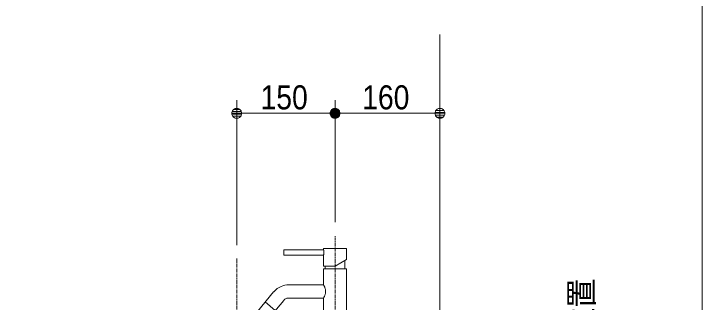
# Model space of a CAD drawing. Units: millimetres, scale not verified. Extents: x -6062 to 6062, y -3045 to 3045.
# Drawn here: x -4068 to -3018, y -1178 to -738 of the extents above; entities that cross this region are included whole.
import ezdxf
from ezdxf.enums import TextEntityAlignment as Align

# ---------------------------------------------------------------- set-up
doc = ezdxf.new("R2010")
doc.units = ezdxf.units.MM
doc.header["$LTSCALE"] = 20
doc.linetypes.add('CHAIN1', pattern=[8, 5, -1, 1, -1])
for name, color, linetype, lineweight in [('0-0_1図面枠', 7, 'Continuous', 9), ('0-1_5ボウル・キャビネット', 7, 'Continuous', 9), ('0-2_2寸法-1', 7, 'Continuous', 9), ('0-3_0', 7, 'Continuous', 9), ('0-4_2寸法-2', 7, 'Continuous', 9), ('0-7_4給排水', 7, 'Continuous', 9)]:
    doc.layers.add(name, color=color, linetype=linetype, lineweight=lineweight)
doc.styles.add('ＭＳ Ｐゴシック', font='')
doc.styles.get('ＭＳ Ｐゴシック').set_extended_font_data('MS PGothic')

# ---------------------------------------------------------------- blocks, each defined once
blk = doc.blocks.new('_Dot')
at = {"layer": '0-3_0'}
for p, q in [((-10, 0), (-20, 0)), ((9.78, 2), (-9.78, 2)), ((7.99, 6), (-7.99, 6)), ((9.16, -3.98), (-9.16, -3.98)), ((6, -7.98), (-6, -7.98))]:
    blk.add_line(p, q, dxfattribs=at)
for points in [[(10, 0), (9.92, 1.25), (9.69, 2.49), (9.3, 3.68), (8.76, 4.82), (8.09, 5.88), (7.29, 6.85), (6.37, 7.71), (5.36, 8.44), (4.26, 9.05), (3.09, 9.51), (1.87, 9.82), (0.63, 9.98), (-0.63, 9.98), (-1.87, 9.82), (-3.09, 9.51), (-4.26, 9.05), (-5.36, 8.44), (-6.37, 7.71), (-7.29, 6.85), (-8.09, 5.88), (-8.76, 4.82), (-9.3, 3.68), (-9.69, 2.49), (-9.92, 1.25), (-10, 0), (0, 0)], [(-10, 0), (-9.92, -1.25), (-9.69, -2.49), (-9.3, -3.68), (-8.76, -4.82), (-8.09, -5.88), (-7.29, -6.85), (-6.37, -7.71), (-5.36, -8.44), (-4.26, -9.05), (-3.09, -9.51), (-1.87, -9.82), (-0.63, -9.98), (0.63, -9.98), (1.87, -9.82), (3.09, -9.51), (4.26, -9.05), (5.36, -8.44), (6.37, -7.71), (7.29, -6.85), (8.09, -5.88), (8.76, -4.82), (9.3, -3.68), (9.69, -2.49), (9.92, -1.25), (10, 0), (0, 0)]]:
    blk.add_lwpolyline(points, close=True, dxfattribs=at)
blk = doc.blocks.new('グループ-9')
at = {"layer": '0-7_4給排水', "linetype": 'CHAIN1'}
blk.add_line((-38800, -22220), (-38800, -33080), dxfattribs=at)
blk = doc.blocks.new('グループ-21')
at = {"layer": '0-7_4給排水', "linetype": 'CHAIN1'}
blk.add_line((-35800, -25200), (-35800, -21520), dxfattribs=at)
at = {"layer": '0-7_4給排水'}
for p, q in [((-36100, -22460), (-36100, -22540)), ((-35500, -22286.8), (-35500, -22540)), ((-37622.2, -23804), (-37928.6, -23546.9))]:
    blk.add_line(p, q, dxfattribs=at)
blk.add_lwpolyline([(-37360, -22120), (-36150, -22120), (-36150, -22460), (-35800, -22460), (-35450.1, -22258), (-35450, -21920), (-36150, -21920), (-36150, -21960), (-37360, -21960)], close=True, dxfattribs=at)
for points in [[(-36150, -21960), (-36149.9, -21960.4), (-36149.6, -21961.6), (-36149.2, -21963.6), (-36148.6, -21966.4), (-36147.9, -21969.8), (-36147.1, -21974), (-36146.2, -21978.7), (-36145.3, -21984.1), (-36144.4, -21989.9), (-36143.5, -21996.2), (-36142.7, -22002.9), (-36142.1, -22009.9), (-36141.5, -22017.2), (-36141.1, -22024.7), (-36140.8, -22032.3), (-36140.7, -22040), (-36140.8, -22044), (-36140.8, -22048.1), (-36141.1, -22056.1), (-36141.6, -22063.9), (-36142.2, -22071.4), (-36142.9, -22078.5), (-36143.7, -22085.3), (-36144.6, -22091.5), (-36145.5, -22097.3), (-36146.4, -22102.4), (-36147.3, -22107), (-36148, -22110.9), (-36148.7, -22114.2), (-36149.3, -22116.7), (-36149.7, -22118.5), (-36149.9, -22119.6), (-36150, -22120)], [(-35450, -23925.5), (-35450, -22540), (-36150, -22540), (-36150, -23028), (-37213.5, -23028), (-37272.6, -23030.9), (-37331.1, -23039.7), (-37388.5, -23054.1), (-37444.2, -23074.2), (-37506.6, -23104.5), (-37565.1, -23141.9), (-37620.6, -23187.3), (-37671.4, -23240.3), (-37673.1, -23242.3), (-38170.3, -23834.9)], [(-37863.9, -24092), (-37366.7, -23499.5), (-37350.3, -23482.1), (-37331.9, -23466.9), (-37311.9, -23453.9), (-37290.4, -23443.4), (-37271.8, -23436.7), (-37252.7, -23431.9), (-37233.2, -23429), (-37213.5, -23428), (-36150, -23428), (-36150, -24338.2)], [(-36150, -23028), (-36149.4, -23029), (-36147.7, -23032.1), (-36144.9, -23037.2), (-36141.1, -23044.1), (-36136.5, -23052.7), (-36131.3, -23062.9), (-36125.7, -23074.6), (-36119.7, -23087.6), (-36113.7, -23101.8), (-36107.9, -23117.2), (-36102.3, -23133.7), (-36097.3, -23151.2), (-36093.1, -23169.6), (-36089.9, -23188.8), (-36087.9, -23208.5), (-36087.2, -23228.5), (-36088, -23248.6), (-36090.1, -23268.5), (-36093.4, -23287.7), (-36097.7, -23306.3), (-36102.8, -23323.9), (-36108.5, -23340.5), (-36114.4, -23355.9), (-36120.5, -23370.1), (-36126.4, -23383), (-36132, -23394.4), (-36137.1, -23404.4), (-36141.5, -23412.7), (-36145.1, -23419.3), (-36147.8, -23424.1), (-36149.4, -23427.1), (-36150, -23428)]]:
    blk.add_lwpolyline(points, dxfattribs=at)

msp = doc.modelspace()

# ---------------------------------------------------------------- linework, layer by layer
at = {"layer": '0-0_1図面枠'}
msp.add_line((-3017.5, 1750), (-3017.5, -2420), dxfattribs=at)
at = {"layer": '0-1_5ボウル・キャビネット'}
msp.add_lwpolyline([(-4067.5, -2020), (-3417.5, -2020), (-3417.5, -770)], dxfattribs=at)
at = {"layer": '0-2_2寸法-1'}
for p, q in [((-3727.5, -1091), (-3727.5, -870)), ((-3577.5, -1056), (-3577.5, -870)), ((-3577.5, -1056), (-3577.5, -870)), ((-3417.5, -1058), (-3417.5, -870)), ((-3712.49, -890), (-3592.51, -890)), ((-3432.51, -890), (-3562.49, -890))]:
    msp.add_line(p, q, dxfattribs=at)

# ---------------------------------------------------------------- block references
at = {"layer": '0-2_2寸法-1', "xscale": 0.7503418, "yscale": 0.7503418, "rotation": 180}
for p in [(-3727.5, -890), (-3577.5, -890)]:
    msp.add_blockref('_Dot', p, dxfattribs=at)
at = {"layer": '0-2_2寸法-1', "xscale": 0.7503418, "yscale": 0.7503418}
for p in [(-3577.5, -890), (-3417.5, -890)]:
    msp.add_blockref('_Dot', p, dxfattribs=at)
at = {"layer": '0-7_4給排水', "xscale": 0.05, "yscale": 0.05}
for name in ['グループ-21', 'グループ-9']:
    msp.add_blockref(name, (-1787.5, 0), dxfattribs=at)

# ---------------------------------------------------------------- texts
at = {"layer": '0-2_2寸法-1', "style": 'ＭＳ Ｐゴシック', "width": 0.9}
for s, p in [('150', (-3691.11, -894.96)), ('160', (-3536.11, -894.96))]:
    msp.add_text(s, height=36.66, dxfattribs=at).set_placement(p, align=Align.BOTTOM_LEFT)
at = {"layer": '0-4_2寸法-2', "style": 'ＭＳ Ｐゴシック', "width": 0.9}
msp.add_text('Pトラップ排水位置', height=36.66, rotation=90, dxfattribs=at).set_placement((-3172.48, -1530.42), align=Align.BOTTOM_LEFT)

doc.saveas('drawing.dxf')
